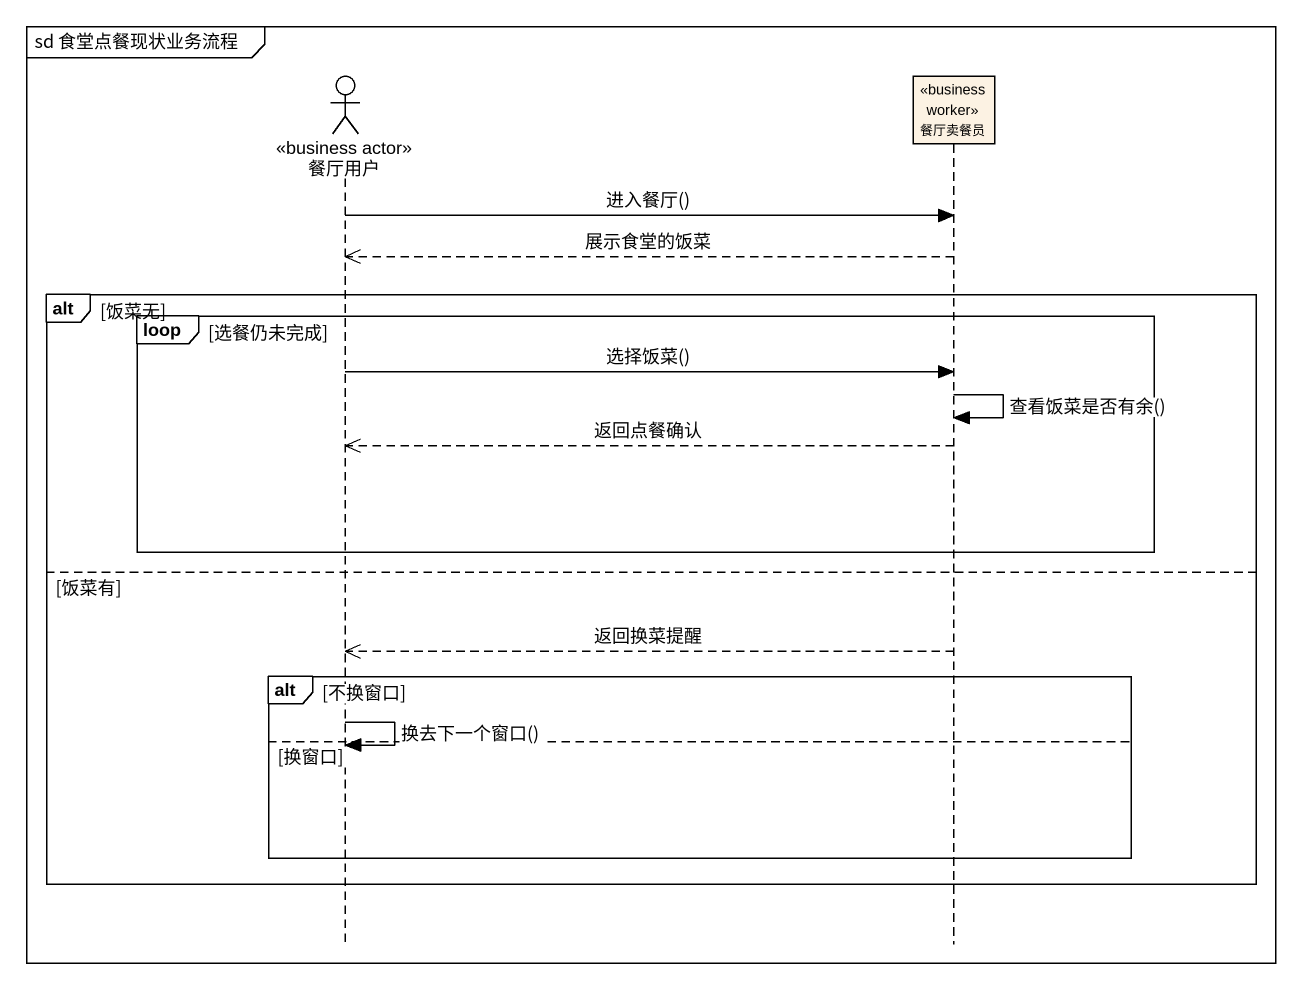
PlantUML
@startuml
mainframe sd 食堂点餐现状业务流程
hide footbox
actor 餐厅用户 <<business actor>>
participant 餐厅卖餐员 <<business worker>>

餐厅用户 -> 餐厅卖餐员 : 进入餐厅()
餐厅卖餐员 -->> 餐厅用户 : 展示食堂的饭菜
alt 饭菜无
  loop 选餐仍未完成
    餐厅用户 -> 餐厅卖餐员 : 选择饭菜()
    餐厅卖餐员 -> 餐厅卖餐员 : 查看饭菜是否有余()
    餐厅卖餐员 -->> 餐厅用户 : 返回点餐确认
  end
else 饭菜有
  餐厅卖餐员 -->> 餐厅用户 : 返回换菜提醒
  alt 不换窗口
    餐厅用户 -> 餐厅用户 : 换去下一个窗口()
  else 换窗口
  end
end
@enduml
